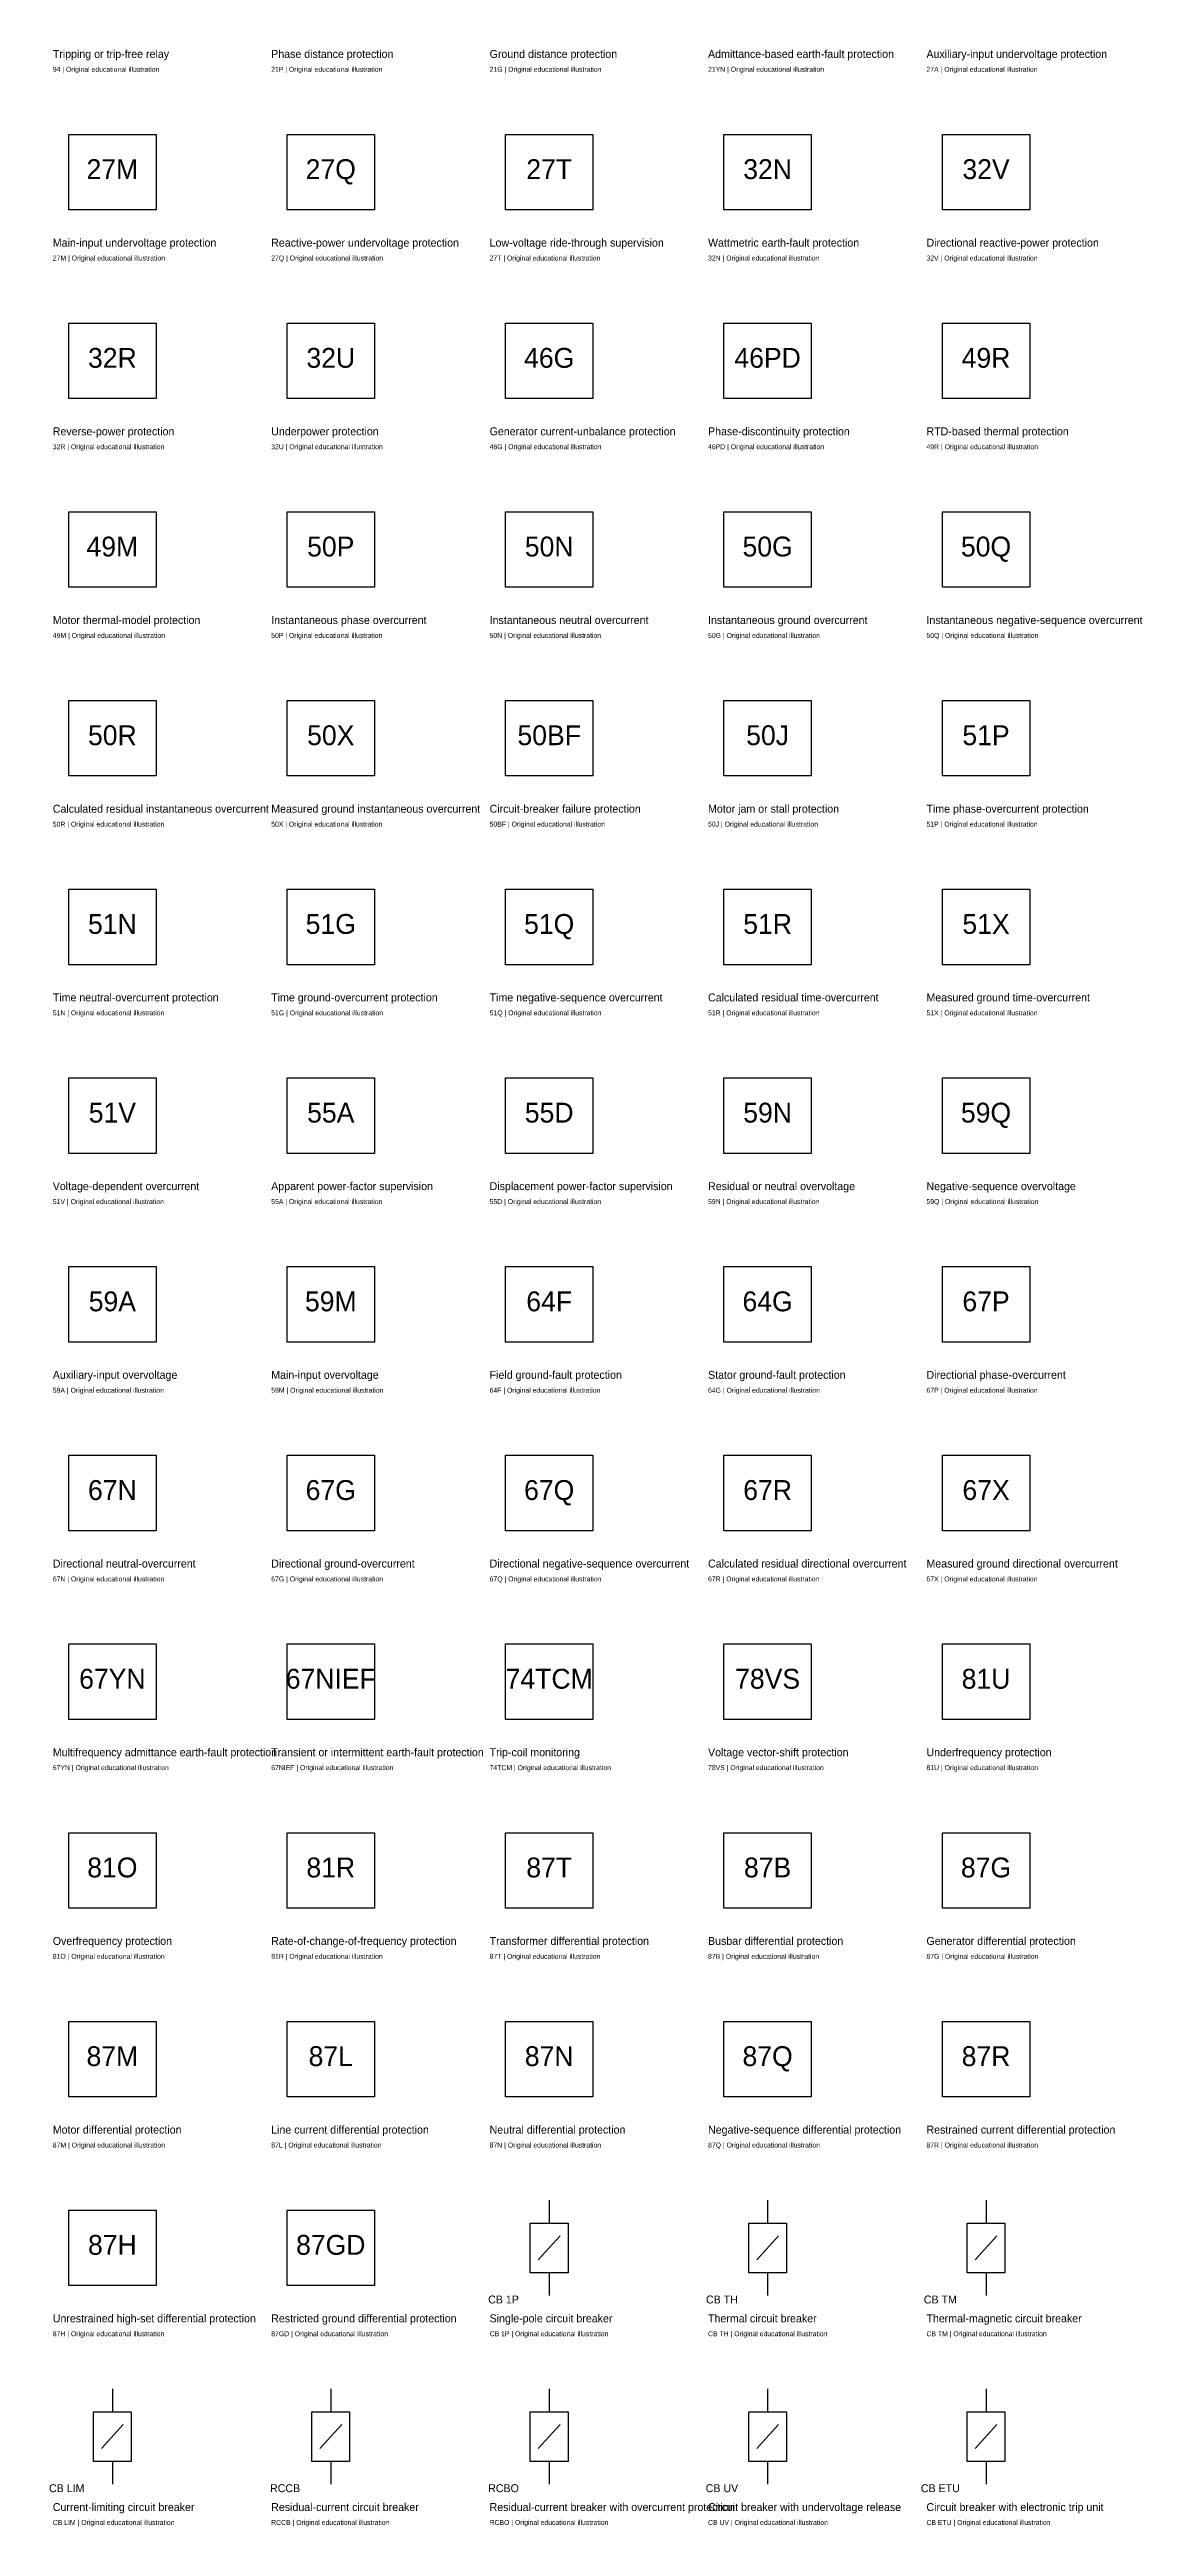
# Model space of a CAD drawing. Extents: x -25 to 1140, y -41451 to 113.
# Drawn here: x -3 to 1098, y -7631 to -5137 of the extents above; entities that cross this region are included whole.
import ezdxf
from ezdxf.enums import TextEntityAlignment as Align

# ---------------------------------------------------------------- set-up
doc = ezdxf.new("R2010")
doc.units = 0
doc.layers.add('REFERENCE', color=7, linetype='CONTINUOUS')

# ---------------------------------------------------------------- blocks, each defined once
blk = doc.blocks.new('REF_27M_MAIN_INPUT_UNDERVOLTAGE_PROTECTION')
at = {"layer": 'REFERENCE'}
for p, q in [((16, 98), (104, 98)), ((16, 22), (16, 98)), ((104, 98), (104, 22)), ((104, 22), (16, 22))]:
    blk.add_line(p, q, dxfattribs=at)
blk.add_text('27M', height=20, dxfattribs=at).set_placement((60, 53), align=Align.CENTER)
blk = doc.blocks.new('REF_27Q_REACTIVE_POWER_UNDERVOLTAGE_PROTECTION')
at = {"layer": 'REFERENCE'}
for p, q in [((16, 98), (104, 98)), ((16, 22), (16, 98)), ((104, 98), (104, 22)), ((104, 22), (16, 22))]:
    blk.add_line(p, q, dxfattribs=at)
blk.add_text('27Q', height=20, dxfattribs=at).set_placement((60, 53), align=Align.CENTER)
blk = doc.blocks.new('REF_27T_LOW_VOLTAGE_RIDE_THROUGH_SUPERVISION')
at = {"layer": 'REFERENCE'}
for p, q in [((16, 98), (104, 98)), ((16, 22), (16, 98)), ((104, 98), (104, 22)), ((104, 22), (16, 22))]:
    blk.add_line(p, q, dxfattribs=at)
blk.add_text('27T', height=20, dxfattribs=at).set_placement((60, 53), align=Align.CENTER)
blk = doc.blocks.new('REF_32N_WATTMETRIC_EARTH_FAULT_PROTECTION')
at = {"layer": 'REFERENCE'}
for p, q in [((16, 98), (104, 98)), ((16, 22), (16, 98)), ((104, 98), (104, 22)), ((104, 22), (16, 22))]:
    blk.add_line(p, q, dxfattribs=at)
blk.add_text('32N', height=20, dxfattribs=at).set_placement((60, 53), align=Align.CENTER)
blk = doc.blocks.new('REF_32V_DIRECTIONAL_REACTIVE_POWER_PROTECTION')
at = {"layer": 'REFERENCE'}
for p, q in [((16, 98), (104, 98)), ((16, 22), (16, 98)), ((104, 98), (104, 22)), ((104, 22), (16, 22))]:
    blk.add_line(p, q, dxfattribs=at)
blk.add_text('32V', height=20, dxfattribs=at).set_placement((60, 53), align=Align.CENTER)
blk = doc.blocks.new('REF_32R_REVERSE_POWER_PROTECTION')
at = {"layer": 'REFERENCE'}
for p, q in [((16, 98), (104, 98)), ((16, 22), (16, 98)), ((104, 98), (104, 22)), ((104, 22), (16, 22))]:
    blk.add_line(p, q, dxfattribs=at)
blk.add_text('32R', height=20, dxfattribs=at).set_placement((60, 53), align=Align.CENTER)
blk = doc.blocks.new('REF_32U_UNDERPOWER_PROTECTION')
at = {"layer": 'REFERENCE'}
for p, q in [((16, 98), (104, 98)), ((16, 22), (16, 98)), ((104, 98), (104, 22)), ((104, 22), (16, 22))]:
    blk.add_line(p, q, dxfattribs=at)
blk.add_text('32U', height=20, dxfattribs=at).set_placement((60, 53), align=Align.CENTER)
blk = doc.blocks.new('REF_46G_GENERATOR_CURRENT_UNBALANCE_PROTECTION')
at = {"layer": 'REFERENCE'}
for p, q in [((16, 98), (104, 98)), ((16, 22), (16, 98)), ((104, 98), (104, 22)), ((104, 22), (16, 22))]:
    blk.add_line(p, q, dxfattribs=at)
blk.add_text('46G', height=20, dxfattribs=at).set_placement((60, 53), align=Align.CENTER)
blk = doc.blocks.new('REF_46PD_PHASE_DISCONTINUITY_PROTECTION')
at = {"layer": 'REFERENCE'}
for p, q in [((16, 98), (104, 98)), ((16, 22), (16, 98)), ((104, 98), (104, 22)), ((104, 22), (16, 22))]:
    blk.add_line(p, q, dxfattribs=at)
blk.add_text('46PD', height=20, dxfattribs=at).set_placement((60, 53), align=Align.CENTER)
blk = doc.blocks.new('REF_49R_RTD_BASED_THERMAL_PROTECTION')
at = {"layer": 'REFERENCE'}
for p, q in [((16, 98), (104, 98)), ((16, 22), (16, 98)), ((104, 98), (104, 22)), ((104, 22), (16, 22))]:
    blk.add_line(p, q, dxfattribs=at)
blk.add_text('49R', height=20, dxfattribs=at).set_placement((60, 53), align=Align.CENTER)
blk = doc.blocks.new('REF_49M_MOTOR_THERMAL_MODEL_PROTECTION')
at = {"layer": 'REFERENCE'}
for p, q in [((16, 98), (104, 98)), ((16, 22), (16, 98)), ((104, 98), (104, 22)), ((104, 22), (16, 22))]:
    blk.add_line(p, q, dxfattribs=at)
blk.add_text('49M', height=20, dxfattribs=at).set_placement((60, 53), align=Align.CENTER)
blk = doc.blocks.new('REF_50P_INSTANTANEOUS_PHASE_OVERCURRENT')
at = {"layer": 'REFERENCE'}
for p, q in [((16, 98), (104, 98)), ((16, 22), (16, 98)), ((104, 98), (104, 22)), ((104, 22), (16, 22))]:
    blk.add_line(p, q, dxfattribs=at)
blk.add_text('50P', height=20, dxfattribs=at).set_placement((60, 53), align=Align.CENTER)
blk = doc.blocks.new('REF_50N_INSTANTANEOUS_NEUTRAL_OVERCURRENT')
at = {"layer": 'REFERENCE'}
for p, q in [((16, 98), (104, 98)), ((16, 22), (16, 98)), ((104, 98), (104, 22)), ((104, 22), (16, 22))]:
    blk.add_line(p, q, dxfattribs=at)
blk.add_text('50N', height=20, dxfattribs=at).set_placement((60, 53), align=Align.CENTER)
blk = doc.blocks.new('REF_50G_INSTANTANEOUS_GROUND_OVERCURRENT')
at = {"layer": 'REFERENCE'}
for p, q in [((16, 98), (104, 98)), ((16, 22), (16, 98)), ((104, 98), (104, 22)), ((104, 22), (16, 22))]:
    blk.add_line(p, q, dxfattribs=at)
blk.add_text('50G', height=20, dxfattribs=at).set_placement((60, 53), align=Align.CENTER)
blk = doc.blocks.new('REF_50Q_INSTANTANEOUS_NEGATIVE_SEQUENCE_OVERCURRENT')
at = {"layer": 'REFERENCE'}
for p, q in [((16, 98), (104, 98)), ((16, 22), (16, 98)), ((104, 98), (104, 22)), ((104, 22), (16, 22))]:
    blk.add_line(p, q, dxfattribs=at)
blk.add_text('50Q', height=20, dxfattribs=at).set_placement((60, 53), align=Align.CENTER)
blk = doc.blocks.new('REF_50R_CALCULATED_RESIDUAL_INSTANTANEOUS_OVERCURRENT')
at = {"layer": 'REFERENCE'}
for p, q in [((16, 98), (104, 98)), ((16, 22), (16, 98)), ((104, 98), (104, 22)), ((104, 22), (16, 22))]:
    blk.add_line(p, q, dxfattribs=at)
blk.add_text('50R', height=20, dxfattribs=at).set_placement((60, 53), align=Align.CENTER)
blk = doc.blocks.new('REF_50X_MEASURED_GROUND_INSTANTANEOUS_OVERCURRENT')
at = {"layer": 'REFERENCE'}
for p, q in [((16, 98), (104, 98)), ((16, 22), (16, 98)), ((104, 98), (104, 22)), ((104, 22), (16, 22))]:
    blk.add_line(p, q, dxfattribs=at)
blk.add_text('50X', height=20, dxfattribs=at).set_placement((60, 53), align=Align.CENTER)
blk = doc.blocks.new('REF_50BF_CIRCUIT_BREAKER_FAILURE_PROTECTION')
at = {"layer": 'REFERENCE'}
for p, q in [((16, 98), (104, 98)), ((16, 22), (16, 98)), ((104, 98), (104, 22)), ((104, 22), (16, 22))]:
    blk.add_line(p, q, dxfattribs=at)
blk.add_text('50BF', height=20, dxfattribs=at).set_placement((60, 53), align=Align.CENTER)
blk = doc.blocks.new('REF_50J_MOTOR_JAM_OR_STALL_PROTECTION')
at = {"layer": 'REFERENCE'}
for p, q in [((16, 98), (104, 98)), ((16, 22), (16, 98)), ((104, 98), (104, 22)), ((104, 22), (16, 22))]:
    blk.add_line(p, q, dxfattribs=at)
blk.add_text('50J', height=20, dxfattribs=at).set_placement((60, 53), align=Align.CENTER)
blk = doc.blocks.new('REF_51P_TIME_PHASE_OVERCURRENT_PROTECTION')
at = {"layer": 'REFERENCE'}
for p, q in [((16, 98), (104, 98)), ((16, 22), (16, 98)), ((104, 98), (104, 22)), ((104, 22), (16, 22))]:
    blk.add_line(p, q, dxfattribs=at)
blk.add_text('51P', height=20, dxfattribs=at).set_placement((60, 53), align=Align.CENTER)
blk = doc.blocks.new('REF_51N_TIME_NEUTRAL_OVERCURRENT_PROTECTION')
at = {"layer": 'REFERENCE'}
for p, q in [((16, 98), (104, 98)), ((16, 22), (16, 98)), ((104, 98), (104, 22)), ((104, 22), (16, 22))]:
    blk.add_line(p, q, dxfattribs=at)
blk.add_text('51N', height=20, dxfattribs=at).set_placement((60, 53), align=Align.CENTER)
blk = doc.blocks.new('REF_51G_TIME_GROUND_OVERCURRENT_PROTECTION')
at = {"layer": 'REFERENCE'}
for p, q in [((16, 98), (104, 98)), ((16, 22), (16, 98)), ((104, 98), (104, 22)), ((104, 22), (16, 22))]:
    blk.add_line(p, q, dxfattribs=at)
blk.add_text('51G', height=20, dxfattribs=at).set_placement((60, 53), align=Align.CENTER)
blk = doc.blocks.new('REF_51Q_TIME_NEGATIVE_SEQUENCE_OVERCURRENT')
at = {"layer": 'REFERENCE'}
for p, q in [((16, 98), (104, 98)), ((16, 22), (16, 98)), ((104, 98), (104, 22)), ((104, 22), (16, 22))]:
    blk.add_line(p, q, dxfattribs=at)
blk.add_text('51Q', height=20, dxfattribs=at).set_placement((60, 53), align=Align.CENTER)
blk = doc.blocks.new('REF_51R_CALCULATED_RESIDUAL_TIME_OVERCURRENT')
at = {"layer": 'REFERENCE'}
for p, q in [((16, 98), (104, 98)), ((16, 22), (16, 98)), ((104, 98), (104, 22)), ((104, 22), (16, 22))]:
    blk.add_line(p, q, dxfattribs=at)
blk.add_text('51R', height=20, dxfattribs=at).set_placement((60, 53), align=Align.CENTER)
blk = doc.blocks.new('REF_51X_MEASURED_GROUND_TIME_OVERCURRENT')
at = {"layer": 'REFERENCE'}
for p, q in [((16, 98), (104, 98)), ((16, 22), (16, 98)), ((104, 98), (104, 22)), ((104, 22), (16, 22))]:
    blk.add_line(p, q, dxfattribs=at)
blk.add_text('51X', height=20, dxfattribs=at).set_placement((60, 53), align=Align.CENTER)
blk = doc.blocks.new('REF_51V_VOLTAGE_DEPENDENT_OVERCURRENT')
at = {"layer": 'REFERENCE'}
for p, q in [((16, 98), (104, 98)), ((16, 22), (16, 98)), ((104, 98), (104, 22)), ((104, 22), (16, 22))]:
    blk.add_line(p, q, dxfattribs=at)
blk.add_text('51V', height=20, dxfattribs=at).set_placement((60, 53), align=Align.CENTER)
blk = doc.blocks.new('REF_55A_APPARENT_POWER_FACTOR_SUPERVISION')
at = {"layer": 'REFERENCE'}
for p, q in [((16, 98), (104, 98)), ((16, 22), (16, 98)), ((104, 98), (104, 22)), ((104, 22), (16, 22))]:
    blk.add_line(p, q, dxfattribs=at)
blk.add_text('55A', height=20, dxfattribs=at).set_placement((60, 53), align=Align.CENTER)
blk = doc.blocks.new('REF_55D_DISPLACEMENT_POWER_FACTOR_SUPERVISION')
at = {"layer": 'REFERENCE'}
for p, q in [((16, 98), (104, 98)), ((16, 22), (16, 98)), ((104, 98), (104, 22)), ((104, 22), (16, 22))]:
    blk.add_line(p, q, dxfattribs=at)
blk.add_text('55D', height=20, dxfattribs=at).set_placement((60, 53), align=Align.CENTER)
blk = doc.blocks.new('REF_59N_RESIDUAL_OR_NEUTRAL_OVERVOLTAGE')
at = {"layer": 'REFERENCE'}
for p, q in [((16, 98), (104, 98)), ((16, 22), (16, 98)), ((104, 98), (104, 22)), ((104, 22), (16, 22))]:
    blk.add_line(p, q, dxfattribs=at)
blk.add_text('59N', height=20, dxfattribs=at).set_placement((60, 53), align=Align.CENTER)
blk = doc.blocks.new('REF_59Q_NEGATIVE_SEQUENCE_OVERVOLTAGE')
at = {"layer": 'REFERENCE'}
for p, q in [((16, 98), (104, 98)), ((16, 22), (16, 98)), ((104, 98), (104, 22)), ((104, 22), (16, 22))]:
    blk.add_line(p, q, dxfattribs=at)
blk.add_text('59Q', height=20, dxfattribs=at).set_placement((60, 53), align=Align.CENTER)
blk = doc.blocks.new('REF_59A_AUXILIARY_INPUT_OVERVOLTAGE')
at = {"layer": 'REFERENCE'}
for p, q in [((16, 98), (104, 98)), ((16, 22), (16, 98)), ((104, 98), (104, 22)), ((104, 22), (16, 22))]:
    blk.add_line(p, q, dxfattribs=at)
blk.add_text('59A', height=20, dxfattribs=at).set_placement((60, 53), align=Align.CENTER)
blk = doc.blocks.new('REF_59M_MAIN_INPUT_OVERVOLTAGE')
at = {"layer": 'REFERENCE'}
for p, q in [((16, 98), (104, 98)), ((16, 22), (16, 98)), ((104, 98), (104, 22)), ((104, 22), (16, 22))]:
    blk.add_line(p, q, dxfattribs=at)
blk.add_text('59M', height=20, dxfattribs=at).set_placement((60, 53), align=Align.CENTER)
blk = doc.blocks.new('REF_64F_FIELD_GROUND_FAULT_PROTECTION')
at = {"layer": 'REFERENCE'}
for p, q in [((16, 98), (104, 98)), ((16, 22), (16, 98)), ((104, 98), (104, 22)), ((104, 22), (16, 22))]:
    blk.add_line(p, q, dxfattribs=at)
blk.add_text('64F', height=20, dxfattribs=at).set_placement((60, 53), align=Align.CENTER)
blk = doc.blocks.new('REF_64G_STATOR_GROUND_FAULT_PROTECTION')
at = {"layer": 'REFERENCE'}
for p, q in [((16, 98), (104, 98)), ((16, 22), (16, 98)), ((104, 98), (104, 22)), ((104, 22), (16, 22))]:
    blk.add_line(p, q, dxfattribs=at)
blk.add_text('64G', height=20, dxfattribs=at).set_placement((60, 53), align=Align.CENTER)
blk = doc.blocks.new('REF_67P_DIRECTIONAL_PHASE_OVERCURRENT')
at = {"layer": 'REFERENCE'}
for p, q in [((16, 98), (104, 98)), ((16, 22), (16, 98)), ((104, 98), (104, 22)), ((104, 22), (16, 22))]:
    blk.add_line(p, q, dxfattribs=at)
blk.add_text('67P', height=20, dxfattribs=at).set_placement((60, 53), align=Align.CENTER)
blk = doc.blocks.new('REF_67N_DIRECTIONAL_NEUTRAL_OVERCURRENT')
at = {"layer": 'REFERENCE'}
for p, q in [((16, 98), (104, 98)), ((16, 22), (16, 98)), ((104, 98), (104, 22)), ((104, 22), (16, 22))]:
    blk.add_line(p, q, dxfattribs=at)
blk.add_text('67N', height=20, dxfattribs=at).set_placement((60, 53), align=Align.CENTER)
blk = doc.blocks.new('REF_67G_DIRECTIONAL_GROUND_OVERCURRENT')
at = {"layer": 'REFERENCE'}
for p, q in [((16, 98), (104, 98)), ((16, 22), (16, 98)), ((104, 98), (104, 22)), ((104, 22), (16, 22))]:
    blk.add_line(p, q, dxfattribs=at)
blk.add_text('67G', height=20, dxfattribs=at).set_placement((60, 53), align=Align.CENTER)
blk = doc.blocks.new('REF_67Q_DIRECTIONAL_NEGATIVE_SEQUENCE_OVERCURRENT')
at = {"layer": 'REFERENCE'}
for p, q in [((16, 98), (104, 98)), ((16, 22), (16, 98)), ((104, 98), (104, 22)), ((104, 22), (16, 22))]:
    blk.add_line(p, q, dxfattribs=at)
blk.add_text('67Q', height=20, dxfattribs=at).set_placement((60, 53), align=Align.CENTER)
blk = doc.blocks.new('REF_67R_CALCULATED_RESIDUAL_DIRECTIONAL_OVERCURRENT')
at = {"layer": 'REFERENCE'}
for p, q in [((16, 98), (104, 98)), ((16, 22), (16, 98)), ((104, 98), (104, 22)), ((104, 22), (16, 22))]:
    blk.add_line(p, q, dxfattribs=at)
blk.add_text('67R', height=20, dxfattribs=at).set_placement((60, 53), align=Align.CENTER)
blk = doc.blocks.new('REF_67X_MEASURED_GROUND_DIRECTIONAL_OVERCURRENT')
at = {"layer": 'REFERENCE'}
for p, q in [((16, 98), (104, 98)), ((16, 22), (16, 98)), ((104, 98), (104, 22)), ((104, 22), (16, 22))]:
    blk.add_line(p, q, dxfattribs=at)
blk.add_text('67X', height=20, dxfattribs=at).set_placement((60, 53), align=Align.CENTER)
blk = doc.blocks.new('REF_67YN_MULTIFREQUENCY_ADMITTANCE_EARTH_FAULT_PROTECTION')
at = {"layer": 'REFERENCE'}
for p, q in [((16, 98), (104, 98)), ((16, 22), (16, 98)), ((104, 98), (104, 22)), ((104, 22), (16, 22))]:
    blk.add_line(p, q, dxfattribs=at)
blk.add_text('67YN', height=20, dxfattribs=at).set_placement((60, 53), align=Align.CENTER)
blk = doc.blocks.new('REF_67NIEF_TRANSIENT_OR_INTERMITTENT_EARTH_FAULT_PROTECTION')
at = {"layer": 'REFERENCE'}
for p, q in [((16, 98), (104, 98)), ((16, 22), (16, 98)), ((104, 98), (104, 22)), ((104, 22), (16, 22))]:
    blk.add_line(p, q, dxfattribs=at)
blk.add_text('67NIEF', height=20, dxfattribs=at).set_placement((60, 53), align=Align.CENTER)
blk = doc.blocks.new('REF_74TCM_TRIP_COIL_MONITORING')
at = {"layer": 'REFERENCE'}
for p, q in [((16, 98), (104, 98)), ((16, 22), (16, 98)), ((104, 98), (104, 22)), ((104, 22), (16, 22))]:
    blk.add_line(p, q, dxfattribs=at)
blk.add_text('74TCM', height=20, dxfattribs=at).set_placement((60, 53), align=Align.CENTER)
blk = doc.blocks.new('REF_78VS_VOLTAGE_VECTOR_SHIFT_PROTECTION')
at = {"layer": 'REFERENCE'}
for p, q in [((16, 98), (104, 98)), ((16, 22), (16, 98)), ((104, 98), (104, 22)), ((104, 22), (16, 22))]:
    blk.add_line(p, q, dxfattribs=at)
blk.add_text('78VS', height=20, dxfattribs=at).set_placement((60, 53), align=Align.CENTER)
blk = doc.blocks.new('REF_81U_UNDERFREQUENCY_PROTECTION')
at = {"layer": 'REFERENCE'}
for p, q in [((16, 98), (104, 98)), ((16, 22), (16, 98)), ((104, 98), (104, 22)), ((104, 22), (16, 22))]:
    blk.add_line(p, q, dxfattribs=at)
blk.add_text('81U', height=20, dxfattribs=at).set_placement((60, 53), align=Align.CENTER)
blk = doc.blocks.new('REF_81O_OVERFREQUENCY_PROTECTION')
at = {"layer": 'REFERENCE'}
for p, q in [((16, 98), (104, 98)), ((16, 22), (16, 98)), ((104, 98), (104, 22)), ((104, 22), (16, 22))]:
    blk.add_line(p, q, dxfattribs=at)
blk.add_text('81O', height=20, dxfattribs=at).set_placement((60, 53), align=Align.CENTER)
blk = doc.blocks.new('REF_81R_RATE_OF_CHANGE_OF_FREQUENCY_PROTECTION')
at = {"layer": 'REFERENCE'}
for p, q in [((16, 98), (104, 98)), ((16, 22), (16, 98)), ((104, 98), (104, 22)), ((104, 22), (16, 22))]:
    blk.add_line(p, q, dxfattribs=at)
blk.add_text('81R', height=20, dxfattribs=at).set_placement((60, 53), align=Align.CENTER)
blk = doc.blocks.new('REF_87T_TRANSFORMER_DIFFERENTIAL_PROTECTION')
at = {"layer": 'REFERENCE'}
for p, q in [((16, 98), (104, 98)), ((16, 22), (16, 98)), ((104, 98), (104, 22)), ((104, 22), (16, 22))]:
    blk.add_line(p, q, dxfattribs=at)
blk.add_text('87T', height=20, dxfattribs=at).set_placement((60, 53), align=Align.CENTER)
blk = doc.blocks.new('REF_87B_BUSBAR_DIFFERENTIAL_PROTECTION')
at = {"layer": 'REFERENCE'}
for p, q in [((16, 98), (104, 98)), ((16, 22), (16, 98)), ((104, 98), (104, 22)), ((104, 22), (16, 22))]:
    blk.add_line(p, q, dxfattribs=at)
blk.add_text('87B', height=20, dxfattribs=at).set_placement((60, 53), align=Align.CENTER)
blk = doc.blocks.new('REF_87G_GENERATOR_DIFFERENTIAL_PROTECTION')
at = {"layer": 'REFERENCE'}
for p, q in [((16, 98), (104, 98)), ((16, 22), (16, 98)), ((104, 98), (104, 22)), ((104, 22), (16, 22))]:
    blk.add_line(p, q, dxfattribs=at)
blk.add_text('87G', height=20, dxfattribs=at).set_placement((60, 53), align=Align.CENTER)
blk = doc.blocks.new('REF_87M_MOTOR_DIFFERENTIAL_PROTECTION')
at = {"layer": 'REFERENCE'}
for p, q in [((16, 98), (104, 98)), ((16, 22), (16, 98)), ((104, 98), (104, 22)), ((104, 22), (16, 22))]:
    blk.add_line(p, q, dxfattribs=at)
blk.add_text('87M', height=20, dxfattribs=at).set_placement((60, 53), align=Align.CENTER)
blk = doc.blocks.new('REF_87L_LINE_CURRENT_DIFFERENTIAL_PROTECTION')
at = {"layer": 'REFERENCE'}
for p, q in [((16, 98), (104, 98)), ((16, 22), (16, 98)), ((104, 98), (104, 22)), ((104, 22), (16, 22))]:
    blk.add_line(p, q, dxfattribs=at)
blk.add_text('87L', height=20, dxfattribs=at).set_placement((60, 53), align=Align.CENTER)
blk = doc.blocks.new('REF_87N_NEUTRAL_DIFFERENTIAL_PROTECTION')
at = {"layer": 'REFERENCE'}
for p, q in [((16, 98), (104, 98)), ((16, 22), (16, 98)), ((104, 98), (104, 22)), ((104, 22), (16, 22))]:
    blk.add_line(p, q, dxfattribs=at)
blk.add_text('87N', height=20, dxfattribs=at).set_placement((60, 53), align=Align.CENTER)
blk = doc.blocks.new('REF_87Q_NEGATIVE_SEQUENCE_DIFFERENTIAL_PROTECTION')
at = {"layer": 'REFERENCE'}
for p, q in [((16, 98), (104, 98)), ((16, 22), (16, 98)), ((104, 98), (104, 22)), ((104, 22), (16, 22))]:
    blk.add_line(p, q, dxfattribs=at)
blk.add_text('87Q', height=20, dxfattribs=at).set_placement((60, 53), align=Align.CENTER)
blk = doc.blocks.new('REF_87R_RESTRAINED_CURRENT_DIFFERENTIAL_PROTECTION')
at = {"layer": 'REFERENCE'}
for p, q in [((16, 98), (104, 98)), ((16, 22), (16, 98)), ((104, 98), (104, 22)), ((104, 22), (16, 22))]:
    blk.add_line(p, q, dxfattribs=at)
blk.add_text('87R', height=20, dxfattribs=at).set_placement((60, 53), align=Align.CENTER)
blk = doc.blocks.new('REF_87H_UNRESTRAINED_HIGH_SET_DIFFERENTIAL_PROTECTION')
at = {"layer": 'REFERENCE'}
for p, q in [((16, 98), (104, 98)), ((16, 22), (16, 98)), ((104, 98), (104, 22)), ((104, 22), (16, 22))]:
    blk.add_line(p, q, dxfattribs=at)
blk.add_text('87H', height=20, dxfattribs=at).set_placement((60, 53), align=Align.CENTER)
blk = doc.blocks.new('REF_87GD_RESTRICTED_GROUND_DIFFERENTIAL_PROTECTION')
at = {"layer": 'REFERENCE'}
for p, q in [((16, 98), (104, 98)), ((16, 22), (16, 98)), ((104, 98), (104, 22)), ((104, 22), (16, 22))]:
    blk.add_line(p, q, dxfattribs=at)
blk.add_text('87GD', height=20, dxfattribs=at).set_placement((60, 53), align=Align.CENTER)
blk = doc.blocks.new('REF_SINGLE_POLE_CIRCUIT_BREAKER')
at = {"layer": 'REFERENCE'}
for p, q in [((60, 108), (60, 85)), ((41, 85), (79, 85)), ((41, 35), (41, 85)), ((79, 85), (79, 35)), ((49, 48), (71, 72)), ((79, 35), (41, 35)), ((60, 35), (60, 12))]:
    blk.add_line(p, q, dxfattribs=at)
blk.add_text('CB 1P', height=8, dxfattribs=at).set_placement((14, 4), align=Align.CENTER)
blk = doc.blocks.new('REF_THERMAL_CIRCUIT_BREAKER')
at = {"layer": 'REFERENCE'}
for p, q in [((60, 108), (60, 85)), ((41, 85), (79, 85)), ((41, 35), (41, 85)), ((79, 85), (79, 35)), ((49, 48), (71, 72)), ((79, 35), (41, 35)), ((60, 35), (60, 12))]:
    blk.add_line(p, q, dxfattribs=at)
blk.add_text('CB TH', height=8, dxfattribs=at).set_placement((14, 4), align=Align.CENTER)
blk = doc.blocks.new('REF_THERMAL_MAGNETIC_CIRCUIT_BREAKER')
at = {"layer": 'REFERENCE'}
for p, q in [((60, 108), (60, 85)), ((41, 85), (79, 85)), ((41, 35), (41, 85)), ((79, 85), (79, 35)), ((49, 48), (71, 72)), ((79, 35), (41, 35)), ((60, 35), (60, 12))]:
    blk.add_line(p, q, dxfattribs=at)
blk.add_text('CB TM', height=8, dxfattribs=at).set_placement((14, 4), align=Align.CENTER)
blk = doc.blocks.new('REF_CURRENT_LIMITING_CIRCUIT_BREAKER')
at = {"layer": 'REFERENCE'}
for p, q in [((60, 108), (60, 85)), ((41, 85), (79, 85)), ((41, 35), (41, 85)), ((79, 85), (79, 35)), ((49, 48), (71, 72)), ((79, 35), (41, 35)), ((60, 35), (60, 12))]:
    blk.add_line(p, q, dxfattribs=at)
blk.add_text('CB LIM', height=8, dxfattribs=at).set_placement((14, 4), align=Align.CENTER)
blk = doc.blocks.new('REF_RESIDUAL_CURRENT_CIRCUIT_BREAKER')
at = {"layer": 'REFERENCE'}
for p, q in [((60, 108), (60, 85)), ((41, 85), (79, 85)), ((41, 35), (41, 85)), ((79, 85), (79, 35)), ((49, 48), (71, 72)), ((79, 35), (41, 35)), ((60, 35), (60, 12))]:
    blk.add_line(p, q, dxfattribs=at)
blk.add_text('RCCB', height=8, dxfattribs=at).set_placement((14, 4), align=Align.CENTER)
blk = doc.blocks.new('REF_RESIDUAL_CURRENT_BREAKER_WITH_OVERCURRENT_PROTECTION')
at = {"layer": 'REFERENCE'}
for p, q in [((60, 108), (60, 85)), ((41, 85), (79, 85)), ((41, 35), (41, 85)), ((79, 85), (79, 35)), ((49, 48), (71, 72)), ((79, 35), (41, 35)), ((60, 35), (60, 12))]:
    blk.add_line(p, q, dxfattribs=at)
blk.add_text('RCBO', height=8, dxfattribs=at).set_placement((14, 4), align=Align.CENTER)
blk = doc.blocks.new('REF_CIRCUIT_BREAKER_WITH_UNDERVOLTAGE_RELEASE')
at = {"layer": 'REFERENCE'}
for p, q in [((60, 108), (60, 85)), ((41, 85), (79, 85)), ((41, 35), (41, 85)), ((79, 85), (79, 35)), ((49, 48), (71, 72)), ((79, 35), (41, 35)), ((60, 35), (60, 12))]:
    blk.add_line(p, q, dxfattribs=at)
blk.add_text('CB UV', height=8, dxfattribs=at).set_placement((14, 4), align=Align.CENTER)
blk = doc.blocks.new('REF_CIRCUIT_BREAKER_WITH_ELECTRONIC_TRIP_UNIT')
at = {"layer": 'REFERENCE'}
for p, q in [((60, 108), (60, 85)), ((41, 85), (79, 85)), ((41, 35), (41, 85)), ((79, 85), (79, 35)), ((49, 48), (71, 72)), ((79, 35), (41, 35)), ((60, 35), (60, 12))]:
    blk.add_line(p, q, dxfattribs=at)
blk.add_text('CB ETU', height=8, dxfattribs=at).set_placement((14, 4), align=Align.CENTER)

msp = doc.modelspace()

# ---------------------------------------------------------------- block references
at = {"layer": 'REFERENCE'}
for name, p in [('REF_27M_MAIN_INPUT_UNDERVOLTAGE_PROTECTION', (0, -5320)), ('REF_27Q_REACTIVE_POWER_UNDERVOLTAGE_PROTECTION', (220, -5320)), ('REF_27T_LOW_VOLTAGE_RIDE_THROUGH_SUPERVISION', (440, -5320)), ('REF_32N_WATTMETRIC_EARTH_FAULT_PROTECTION', (660, -5320)), ('REF_32V_DIRECTIONAL_REACTIVE_POWER_PROTECTION', (880, -5320)), ('REF_32R_REVERSE_POWER_PROTECTION', (0, -5510)), ('REF_32U_UNDERPOWER_PROTECTION', (220, -5510)), ('REF_46G_GENERATOR_CURRENT_UNBALANCE_PROTECTION', (440, -5510)), ('REF_46PD_PHASE_DISCONTINUITY_PROTECTION', (660, -5510)), ('REF_49R_RTD_BASED_THERMAL_PROTECTION', (880, -5510)), ('REF_49M_MOTOR_THERMAL_MODEL_PROTECTION', (0, -5700)), ('REF_50P_INSTANTANEOUS_PHASE_OVERCURRENT', (220, -5700)), ('REF_50N_INSTANTANEOUS_NEUTRAL_OVERCURRENT', (440, -5700)), ('REF_50G_INSTANTANEOUS_GROUND_OVERCURRENT', (660, -5700)), ('REF_50Q_INSTANTANEOUS_NEGATIVE_SEQUENCE_OVERCURRENT', (880, -5700)), ('REF_50R_CALCULATED_RESIDUAL_INSTANTANEOUS_OVERCURRENT', (0, -5890)), ('REF_50X_MEASURED_GROUND_INSTANTANEOUS_OVERCURRENT', (220, -5890)), ('REF_50BF_CIRCUIT_BREAKER_FAILURE_PROTECTION', (440, -5890)), ('REF_50J_MOTOR_JAM_OR_STALL_PROTECTION', (660, -5890)), ('REF_51P_TIME_PHASE_OVERCURRENT_PROTECTION', (880, -5890)), ('REF_51N_TIME_NEUTRAL_OVERCURRENT_PROTECTION', (0, -6080)), ('REF_51G_TIME_GROUND_OVERCURRENT_PROTECTION', (220, -6080)), ('REF_51Q_TIME_NEGATIVE_SEQUENCE_OVERCURRENT', (440, -6080)), ('REF_51R_CALCULATED_RESIDUAL_TIME_OVERCURRENT', (660, -6080)), ('REF_51X_MEASURED_GROUND_TIME_OVERCURRENT', (880, -6080)), ('REF_51V_VOLTAGE_DEPENDENT_OVERCURRENT', (0, -6270)), ('REF_55A_APPARENT_POWER_FACTOR_SUPERVISION', (220, -6270)), ('REF_55D_DISPLACEMENT_POWER_FACTOR_SUPERVISION', (440, -6270)), ('REF_59N_RESIDUAL_OR_NEUTRAL_OVERVOLTAGE', (660, -6270)), ('REF_59Q_NEGATIVE_SEQUENCE_OVERVOLTAGE', (880, -6270)), ('REF_59A_AUXILIARY_INPUT_OVERVOLTAGE', (0, -6460)), ('REF_59M_MAIN_INPUT_OVERVOLTAGE', (220, -6460)), ('REF_64F_FIELD_GROUND_FAULT_PROTECTION', (440, -6460)), ('REF_64G_STATOR_GROUND_FAULT_PROTECTION', (660, -6460)), ('REF_67P_DIRECTIONAL_PHASE_OVERCURRENT', (880, -6460)), ('REF_67N_DIRECTIONAL_NEUTRAL_OVERCURRENT', (0, -6650)), ('REF_67G_DIRECTIONAL_GROUND_OVERCURRENT', (220, -6650)), ('REF_67Q_DIRECTIONAL_NEGATIVE_SEQUENCE_OVERCURRENT', (440, -6650)), ('REF_67R_CALCULATED_RESIDUAL_DIRECTIONAL_OVERCURRENT', (660, -6650)), ('REF_67X_MEASURED_GROUND_DIRECTIONAL_OVERCURRENT', (880, -6650)), ('REF_67YN_MULTIFREQUENCY_ADMITTANCE_EARTH_FAULT_PROTECTION', (0, -6840)), ('REF_67NIEF_TRANSIENT_OR_INTERMITTENT_EARTH_FAULT_PROTECTION', (220, -6840)), ('REF_74TCM_TRIP_COIL_MONITORING', (440, -6840)), ('REF_78VS_VOLTAGE_VECTOR_SHIFT_PROTECTION', (660, -6840)), ('REF_81U_UNDERFREQUENCY_PROTECTION', (880, -6840)), ('REF_81O_OVERFREQUENCY_PROTECTION', (0, -7030)), ('REF_81R_RATE_OF_CHANGE_OF_FREQUENCY_PROTECTION', (220, -7030)), ('REF_87T_TRANSFORMER_DIFFERENTIAL_PROTECTION', (440, -7030)), ('REF_87B_BUSBAR_DIFFERENTIAL_PROTECTION', (660, -7030)), ('REF_87G_GENERATOR_DIFFERENTIAL_PROTECTION', (880, -7030)), ('REF_87M_MOTOR_DIFFERENTIAL_PROTECTION', (0, -7220)), ('REF_87L_LINE_CURRENT_DIFFERENTIAL_PROTECTION', (220, -7220)), ('REF_87N_NEUTRAL_DIFFERENTIAL_PROTECTION', (440, -7220)), ('REF_87Q_NEGATIVE_SEQUENCE_DIFFERENTIAL_PROTECTION', (660, -7220)), ('REF_87R_RESTRAINED_CURRENT_DIFFERENTIAL_PROTECTION', (880, -7220)), ('REF_SINGLE_POLE_CIRCUIT_BREAKER', (440, -7410)), ('REF_THERMAL_CIRCUIT_BREAKER', (660, -7410)), ('REF_THERMAL_MAGNETIC_CIRCUIT_BREAKER', (880, -7410)), ('REF_87H_UNRESTRAINED_HIGH_SET_DIFFERENTIAL_PROTECTION', (0, -7410)), ('REF_87GD_RESTRICTED_GROUND_DIFFERENTIAL_PROTECTION', (220, -7410)), ('REF_CURRENT_LIMITING_CIRCUIT_BREAKER', (0, -7600)), ('REF_RESIDUAL_CURRENT_CIRCUIT_BREAKER', (220, -7600)), ('REF_RESIDUAL_CURRENT_BREAKER_WITH_OVERCURRENT_PROTECTION', (440, -7600)), ('REF_CIRCUIT_BREAKER_WITH_UNDERVOLTAGE_RELEASE', (660, -7600)), ('REF_CIRCUIT_BREAKER_WITH_ELECTRONIC_TRIP_UNIT', (880, -7600))]:
    msp.add_blockref(name, p, dxfattribs=at)

# ---------------------------------------------------------------- texts
for s, height, p in [('Tripping or trip-free relay', 8, (0, -5145)), ('Phase distance protection', 8, (220, -5145)), ('Ground distance protection', 8, (440, -5145)), ('Admittance-based earth-fault protection', 8, (660, -5145)), ('Auxiliary-input undervoltage protection', 8, (880, -5145)), ('94 | Original educational illustration', 5, (0, -5159)), ('21P | Original educational illustration', 5, (220, -5159)), ('21G | Original educational illustration', 5, (440, -5159)), ('21YN | Original educational illustration', 5, (660, -5159)), ('27A | Original educational illustration', 5, (880, -5159)), ('Main-input undervoltage protection', 8, (0, -5335)), ('Reactive-power undervoltage protection', 8, (220, -5335)), ('Low-voltage ride-through supervision', 8, (440, -5335)), ('Wattmetric earth-fault protection', 8, (660, -5335)), ('Directional reactive-power protection', 8, (880, -5335)), ('27M | Original educational illustration', 5, (0, -5349)), ('27Q | Original educational illustration', 5, (220, -5349)), ('27T | Original educational illustration', 5, (440, -5349)), ('32N | Original educational illustration', 5, (660, -5349)), ('32V | Original educational illustration', 5, (880, -5349)), ('32R | Original educational illustration', 5, (0, -5539)), ('Reverse-power protection', 8, (0, -5525)), ('32U | Original educational illustration', 5, (220, -5539)), ('Underpower protection', 8, (220, -5525)), ('46G | Original educational illustration', 5, (440, -5539)), ('Generator current-unbalance protection', 8, (440, -5525)), ('46PD | Original educational illustration', 5, (660, -5539)), ('Phase-discontinuity protection', 8, (660, -5525)), ('49R | Original educational illustration', 5, (880, -5539)), ('RTD-based thermal protection', 8, (880, -5525)), ('Motor thermal-model protection', 8, (0, -5715)), ('Instantaneous phase overcurrent', 8, (220, -5715)), ('Instantaneous neutral overcurrent', 8, (440, -5715)), ('Instantaneous ground overcurrent', 8, (660, -5715)), ('Instantaneous negative-sequence overcurrent', 8, (880, -5715)), ('49M | Original educational illustration', 5, (0, -5729)), ('50P | Original educational illustration', 5, (220, -5729)), ('50N | Original educational illustration', 5, (440, -5729)), ('50G | Original educational illustration', 5, (660, -5729)), ('50Q | Original educational illustration', 5, (880, -5729)), ('Calculated residual instantaneous overcurrent', 8, (0, -5905)), ('Measured ground instantaneous overcurrent', 8, (220, -5905)), ('Circuit-breaker failure protection', 8, (440, -5905)), ('Motor jam or stall protection', 8, (660, -5905)), ('Time phase-overcurrent protection', 8, (880, -5905)), ('50R | Original educational illustration', 5, (0, -5919)), ('50X | Original educational illustration', 5, (220, -5919)), ('50BF | Original educational illustration', 5, (440, -5919)), ('50J | Original educational illustration', 5, (660, -5919)), ('51P | Original educational illustration', 5, (880, -5919)), ('Time neutral-overcurrent protection', 8, (0, -6095)), ('51N | Original educational illustration', 5, (0, -6109)), ('Time ground-overcurrent protection', 8, (220, -6095)), ('51G | Original educational illustration', 5, (220, -6109)), ('Time negative-sequence overcurrent', 8, (440, -6095)), ('51Q | Original educational illustration', 5, (440, -6109)), ('51R | Original educational illustration', 5, (660, -6109)), ('Calculated residual time-overcurrent', 8, (660, -6095)), ('51X | Original educational illustration', 5, (880, -6109)), ('Measured ground time-overcurrent', 8, (880, -6095)), ('Voltage-dependent overcurrent', 8, (0, -6285)), ('Apparent power-factor supervision', 8, (220, -6285)), ('Displacement power-factor supervision', 8, (440, -6285)), ('Residual or neutral overvoltage', 8, (660, -6285)), ('Negative-sequence overvoltage', 8, (880, -6285)), ('51V | Original educational illustration', 5, (0, -6299)), ('55A | Original educational illustration', 5, (220, -6299)), ('55D | Original educational illustration', 5, (440, -6299)), ('59N | Original educational illustration', 5, (660, -6299)), ('59Q | Original educational illustration', 5, (880, -6299)), ('Auxiliary-input overvoltage', 8, (0, -6475)), ('59A | Original educational illustration', 5, (0, -6489)), ('59M | Original educational illustration', 5, (220, -6489)), ('Main-input overvoltage', 8, (220, -6475)), ('64F | Original educational illustration', 5, (440, -6489)), ('Field ground-fault protection', 8, (440, -6475)), ('64G | Original educational illustration', 5, (660, -6489)), ('Stator ground-fault protection', 8, (660, -6475)), ('67P | Original educational illustration', 5, (880, -6489)), ('Directional phase-overcurrent', 8, (880, -6475)), ('Directional neutral-overcurrent', 8, (0, -6665)), ('Directional ground-overcurrent', 8, (220, -6665)), ('Directional negative-sequence overcurrent', 8, (440, -6665)), ('Calculated residual directional overcurrent', 8, (660, -6665)), ('Measured ground directional overcurrent', 8, (880, -6665)), ('67N | Original educational illustration', 5, (0, -6679)), ('67G | Original educational illustration', 5, (220, -6679)), ('67Q | Original educational illustration', 5, (440, -6679)), ('67R | Original educational illustration', 5, (660, -6679)), ('67X | Original educational illustration', 5, (880, -6679)), ('Multifrequency admittance earth-fault protection', 8, (0, -6855)), ('Transient or intermittent earth-fault protection', 8, (220, -6855)), ('Trip-coil monitoring', 8, (440, -6855)), ('Voltage vector-shift protection', 8, (660, -6855)), ('Underfrequency protection', 8, (880, -6855)), ('67YN | Original educational illustration', 5, (0, -6869)), ('67NIEF | Original educational illustration', 5, (220, -6869)), ('74TCM | Original educational illustration', 5, (440, -6869)), ('78VS | Original educational illustration', 5, (660, -6869)), ('81U | Original educational illustration', 5, (880, -6869)), ('81O | Original educational illustration', 5, (0, -7059)), ('Overfrequency protection', 8, (0, -7045)), ('81R | Original educational illustration', 5, (220, -7059)), ('Rate-of-change-of-frequency protection', 8, (220, -7045)), ('Transformer differential protection', 8, (440, -7045)), ('87T | Original educational illustration', 5, (440, -7059)), ('87B | Original educational illustration', 5, (660, -7059)), ('Busbar differential protection', 8, (660, -7045)), ('87G | Original educational illustration', 5, (880, -7059)), ('Generator differential protection', 8, (880, -7045)), ('Motor differential protection', 8, (0, -7235)), ('Line current differential protection', 8, (220, -7235)), ('Neutral differential protection', 8, (440, -7235)), ('Negative-sequence differential protection', 8, (660, -7235)), ('Restrained current differential protection', 8, (880, -7235)), ('87M | Original educational illustration', 5, (0, -7249)), ('87L | Original educational illustration', 5, (220, -7249)), ('87N | Original educational illustration', 5, (440, -7249)), ('87Q | Original educational illustration', 5, (660, -7249)), ('87R | Original educational illustration', 5, (880, -7249)), ('Unrestrained high-set differential protection', 8, (0, -7425)), ('Restricted ground differential protection', 8, (220, -7425)), ('Single-pole circuit breaker', 8, (440, -7425)), ('Thermal circuit breaker', 8, (660, -7425)), ('Thermal-magnetic circuit breaker', 8, (880, -7425)), ('87H | Original educational illustration', 5, (0, -7439)), ('87GD | Original educational illustration', 5, (220, -7439)), ('CB 1P | Original educational illustration', 5, (440, -7439)), ('CB TH | Original educational illustration', 5, (660, -7439)), ('CB TM | Original educational illustration', 5, (880, -7439)), ('Current-limiting circuit breaker', 8, (0, -7615)), ('Residual-current circuit breaker', 8, (220, -7615)), ('Residual-current breaker with overcurrent protection', 8, (440, -7615)), ('Circuit breaker with undervoltage release', 8, (660, -7615)), ('Circuit breaker with electronic trip unit', 8, (880, -7615)), ('CB LIM | Original educational illustration', 5, (0, -7629)), ('RCCB | Original educational illustration', 5, (220, -7629)), ('RCBO | Original educational illustration', 5, (440, -7629)), ('CB UV | Original educational illustration', 5, (660, -7629)), ('CB ETU | Original educational illustration', 5, (880, -7629))]:
    msp.add_text(s, height=height, dxfattribs=at).set_placement(p)

doc.saveas('drawing.dxf')
